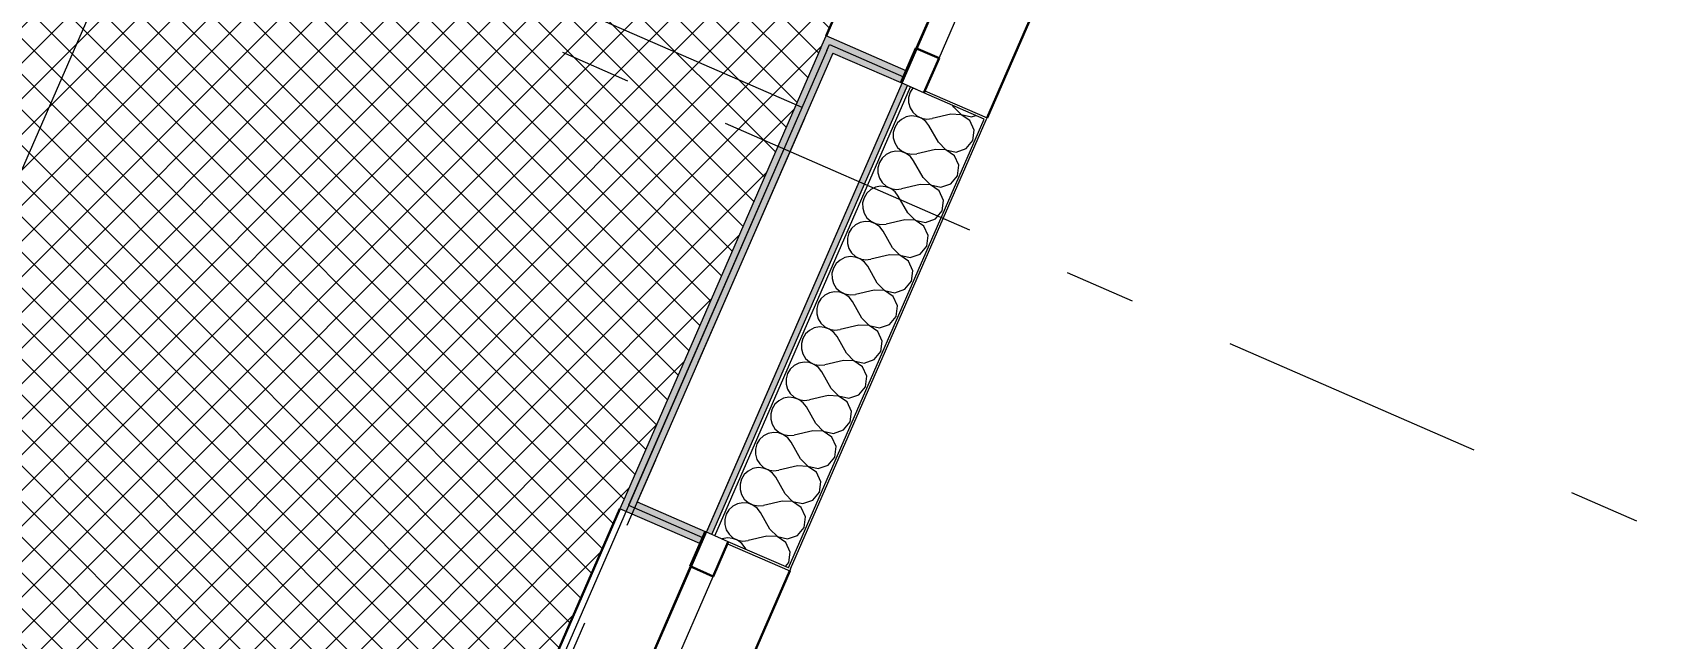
# Model space of a CAD drawing. Header units: millimetres. Extents: x -50172 to 258853, y -59787 to 25069.
# Drawn here: x 66996 to 70250, y -21001 to -19798 of the extents above; entities that cross this region are included whole.
import ezdxf
from ezdxf.enums import TextEntityAlignment as Align

# ---------------------------------------------------------------- set-up
doc = ezdxf.new("R2010")
doc.units = ezdxf.units.MM
doc.header["$MEASUREMENT"] = 0
doc.linetypes.add('Double Dashed', pattern=[1093.611073, 529.166651, -211.666656, 141.111112, -211.666656])
for name, color, linetype in [('A-15-MG_Structural_Grid', 7, 'Continuous'), ('New_A-05-M_Gross_Int_Circulation', 7, 'Continuous'), ('New_A-15-MG_Structural_Grid', 7, 'Continuous'), ('New_A-25-M_Wall_Ext', 7, 'Continuous'), ('New_A-95-D_Dim_Grid.Dim', 7, 'Continuous'), ('New_ArchiCAD Windows', 7, 'Continuous')]:
    doc.layers.add(name, color=color, linetype=linetype)
for name, color, linetype, lineweight, true_color in [('A-15-MG_Structural_Grid_Pen_No__163', 7, 'Continuous', 0, 0x750077), ('A-25-M_Wall_Int_Pen_No__102', 7, 'Continuous', 15, 0xcccccc), ('New_A-05-M_Gross_Int_Circulation_Pen_No__74', 7, 'Continuous', 20, 0x606060), ('New_A-25-M_Wall_Ext_Pen_No__107', 7, 'Continuous', 15, 0xa6a6a6), ('New_A-25-M_Wall_Ext_Pen_No__147', 7, 'Continuous', 0, 0x606060), ('New_A-95-M-SFS_Edge_Pen_No__252', 7, 'Continuous', 13, 0xe8e8e8), ('New_ArchiCAD Windows_Pen_No__23', 7, 'Continuous', 30, 0x2a2a2a), ('New_ArchiCAD Windows_Pen_No__43', 7, 'Continuous', 30, 0x444444)]:
    doc.layers.add(name, color=color, linetype=linetype, lineweight=lineweight, true_color=true_color)
for name, color, linetype, lineweight in [('New_A-15-MG_Structural_Grid_Pen_No__4', 7, 'Continuous', 20), ('New_A-25-M_Wall_Ext_Pen_No__1', 7, 'Continuous', 13), ('New_A-95-D_Dim_Grid.Dim_Pen_No__4', 7, 'Continuous', 20), ('New_ArchiCAD Windows_Pen_No__1', 7, 'Continuous', 13), ('New_ArchiCAD Windows_Pen_No__83', 8, 'Continuous', 20), ('New_ArchiCAD Zone Stamps_Pen_No__9', 7, 'Continuous', 13)]:
    doc.layers.add(name, color=color, linetype=linetype, lineweight=lineweight)
doc.styles.add('GENERATED_STYLE_1', font='')
doc.styles.add('GENERATED_STYLE_3', font='')
doc.styles.add('GENERATED_STYLE_4', font='')
doc.styles.get('GENERATED_STYLE_1').set_extended_font_data('Arial', bold=True)
doc.styles.get('GENERATED_STYLE_3').set_extended_font_data('Arial')
doc.styles.get('GENERATED_STYLE_4').set_extended_font_data('Swis721 BT')
doc.dimstyles.new('GENERATED_STYLE__3', dxfattribs={"dimtxt": 300, "dimasz": 95, "dimexe": 0.18, "dimexo": 0, "dimgap": 0.09, "dimtad": 1, "dimdec": 0, "dimzin": 0, "dimdsep": 46, "dimtxsty": 'GENERATED_STYLE_4', "dimblk": 'ARROWHEAD_2', "dimblk1": 'ARROWHEAD_2', "dimblk2": 'ARROWHEAD_2', "dimcen": 0.09, "dimclrd": 7, "dimclre": 7, "dimclrt": 7, "dimadec": 0, "dimazin": 0, "dimtfac": 1, "dimtdec": 4, "dimtmove": 0, "dimatfit": 3, "dimfxl": 1, "dimtolj": 1, "dimtzin": 0, "dimarcsym": 0})
pattern_1 = [(0, (0, 0), (0, 173.2051), [0, -100]), (0, (50, 86.6), (0, 173.2051), [0, -100])]

# ---------------------------------------------------------------- blocks, each defined once
blk = doc.blocks.new('Lobby_INB 1265_6_1', base_point=(65225.3, -20371.6))
at = {"layer": 'New_A-05-M_Gross_Int_Circulation_Pen_No__74', "linetype": 'Continuous'}
for p, q in [((67267.1, -19398.1), (66907.3, -20223.2)), ((68525.1, -19946.7), (67267.1, -19398.1)), ((67727.2, -21776.7), (68525.1, -19946.7))]:
    blk.add_line(p, q, dxfattribs=at)
at = {"layer": 'New_ArchiCAD Zone Stamps_Pen_No__9'}
for tag, height, style, p in [('ROOM_NAME', 250, 'GENERATED_STYLE_1', (64986, -19070.8)), ('zoneNameLine2', 250, 'GENERATED_STYLE_1', (64797.5, -19502.9)), ('ROOM_NUMBER', 200, 'GENERATED_STYLE_3', (64609.1, -19923.6)), ('measuredAreaCode', 200, 'GENERATED_STYLE_3', (64452.1, -20283.7)), ('DUMMY_649', 200, 'GENERATED_STYLE_3', (64759.5, -20417.8)), ('DUMMY_650', 200, 'GENERATED_STYLE_3', (65109, -20570.2)), ('DUMMY_651', 133.3, 'GENERATED_STYLE_3', (65388.3, -20676.7))]:
    blk.add_attdef(tag, text='', height=height, rotation=336.4404, dxfattribs=dict(at, style=style)).set_placement(p, align=Align.TOP_LEFT)
blk = doc.blocks.new('*X205')
at = {"layer": 'New_A-25-M_Wall_Ext_Pen_No__107', "linetype": 'Continuous'}
for p, q in [((68744.8, -19907.6), (68739.4, -19916.4)), ((68739.4, -19916.4), (68736.6, -19926.5)), ((68736.6, -19926.5), (68736.6, -19937)), ((68736.6, -19937), (68739.5, -19947.1)), ((68739.5, -19947.1), (68745.1, -19956.1)), ((68826.3, -19946), (68824.1, -19942.2)), ((68826.3, -19946), (68841.1, -19960.6)), ((68714.5, -19977.3), (68709, -19986.2)), ((68722.2, -19970.2), (68714.5, -19977.3)), ((68731.6, -19965.4), (68722.2, -19970.2)), ((68741.9, -19963.4), (68731.6, -19965.4)), ((68752.4, -19964.3), (68741.9, -19963.4)), ((68745.1, -19956.1), (68752.9, -19963.1)), ((68762.2, -19968.1), (68752.4, -19964.3)), ((68752.9, -19963.1), (68762.3, -19967.8)), ((68770.6, -19974.3), (68762.2, -19968.1)), ((68762.3, -19967.8), (68772.6, -19969.7)), ((68777, -19982.7), (68770.6, -19974.3)), ((68772.6, -19969.7), (68783.1, -19968.7)), ((68820.2, -19959.9), (68783.1, -19968.7)), ((68841, -19960.9), (68820.2, -19959.9)), ((68858.2, -19972.6), (68841, -19960.9)), ((68841.1, -19960.6), (68861.4, -19965.2)), ((68866.7, -19991.6), (68858.2, -19972.6)), ((68861.4, -19965.2), (68870.1, -19962.2)), ((68709, -19986.2), (68706.1, -19996.4)), ((68706.1, -19996.4), (68706.2, -20006.9)), ((68706.2, -20006.9), (68709.1, -20017)), ((68795.8, -20015.8), (68777, -19982.7)), ((68850.7, -20028.3), (68863.9, -20012.2)), ((68863.9, -20012.2), (68866.7, -19991.6)), ((68691.7, -20040), (68684, -20047.1)), ((68701.1, -20035.3), (68691.7, -20040)), ((68711.4, -20033.3), (68701.1, -20035.3)), ((68709.1, -20017), (68714.7, -20025.9)), ((68721.9, -20034.2), (68711.4, -20033.3)), ((68714.7, -20025.9), (68722.4, -20033)), ((68731.7, -20037.9), (68721.9, -20034.2)), ((68722.4, -20033), (68731.9, -20037.6)), ((68740.2, -20044.2), (68731.7, -20037.9)), ((68731.9, -20037.6), (68742.2, -20039.5)), ((68746.6, -20052.5), (68740.2, -20044.2)), ((68742.2, -20039.5), (68752.7, -20038.5)), ((68789.7, -20029.8), (68752.7, -20038.5)), ((68810.5, -20030.7), (68789.7, -20029.8)), ((68795.8, -20015.8), (68810.7, -20030.4)), ((68827.7, -20042.4), (68810.5, -20030.7)), ((68810.7, -20030.4), (68831, -20035.1)), ((68836.2, -20061.4), (68827.7, -20042.4)), ((68831, -20035.1), (68850.7, -20028.3)), ((68678.5, -20056.1), (68675.7, -20066.2)), ((68675.7, -20066.2), (68675.7, -20076.7)), ((68675.7, -20076.7), (68678.6, -20086.8)), ((68684, -20047.1), (68678.5, -20056.1)), ((68765.4, -20085.6), (68746.6, -20052.5)), ((68833.4, -20082.1), (68836.2, -20061.4)), ((68661.3, -20109.8), (68653.5, -20117)), ((68670.7, -20105.1), (68661.3, -20109.8)), ((68681, -20103.1), (68670.7, -20105.1)), ((68678.6, -20086.8), (68684.2, -20095.7)), ((68691.5, -20104), (68681, -20103.1)), ((68684.2, -20095.7), (68692, -20102.8)), ((68701.3, -20107.7), (68691.5, -20104)), ((68692, -20102.8), (68701.4, -20107.5)), ((68709.7, -20114), (68701.3, -20107.7)), ((68701.4, -20107.5), (68711.7, -20109.4)), ((68711.7, -20109.4), (68722.2, -20108.4)), ((68759.3, -20099.6), (68722.2, -20108.4)), ((68780.1, -20100.5), (68759.3, -20099.6)), ((68765.4, -20085.6), (68780.2, -20100.3)), ((68797.3, -20112.3), (68780.1, -20100.5)), ((68780.2, -20100.3), (68800.5, -20104.9)), ((68800.5, -20104.9), (68820.2, -20098.2)), ((68820.2, -20098.2), (68833.4, -20082.1)), ((68648.1, -20125.9), (68645.2, -20136)), ((68645.2, -20136), (68645.3, -20146.6)), ((68653.5, -20117), (68648.1, -20125.9)), ((68716.1, -20122.4), (68709.7, -20114)), ((68734.9, -20155.5), (68716.1, -20122.4)), ((68805.8, -20131.3), (68797.3, -20112.3)), ((68803, -20151.9), (68805.8, -20131.3)), ((68640.2, -20174.9), (68630.8, -20179.7)), ((68650.5, -20173), (68640.2, -20174.9)), ((68645.3, -20146.6), (68648.2, -20156.7)), ((68648.2, -20156.7), (68653.7, -20165.6)), ((68661, -20173.9), (68650.5, -20173)), ((68653.7, -20165.6), (68661.5, -20172.6)), ((68670.8, -20177.6), (68661, -20173.9)), ((68661.5, -20172.6), (68671, -20177.3)), ((68728.8, -20169.5), (68691.7, -20178.2)), ((68749.6, -20170.4), (68728.8, -20169.5)), ((68734.9, -20155.5), (68749.7, -20170.1)), ((68766.8, -20182.1), (68749.6, -20170.4)), ((68749.7, -20170.1), (68770, -20174.7)), ((68770, -20174.7), (68789.7, -20168)), ((68789.7, -20168), (68803, -20151.9)), ((68617.6, -20195.8), (68614.8, -20205.9)), ((68614.8, -20205.9), (68614.8, -20216.4)), ((68623.1, -20186.8), (68617.6, -20195.8)), ((68630.8, -20179.7), (68623.1, -20186.8)), ((68679.3, -20183.9), (68670.8, -20177.6)), ((68671, -20177.3), (68681.3, -20179.2)), ((68685.7, -20192.2), (68679.3, -20183.9)), ((68681.3, -20179.2), (68691.7, -20178.2)), ((68704.5, -20225.3), (68685.7, -20192.2)), ((68775.3, -20201.1), (68766.8, -20182.1)), ((68772.5, -20221.8), (68775.3, -20201.1)), ((68614.8, -20216.4), (68617.7, -20226.5)), ((68617.7, -20226.5), (68623.3, -20235.4)), ((68623.3, -20235.4), (68631.1, -20242.5)), ((68698.4, -20239.3), (68661.3, -20248.1)), ((68719.2, -20240.2), (68698.4, -20239.3)), ((68704.5, -20225.3), (68719.3, -20239.9)), ((68719.3, -20239.9), (68739.6, -20244.6)), ((68739.6, -20244.6), (68759.3, -20237.8)), ((68759.3, -20237.8), (68772.5, -20221.8)), ((68587.2, -20265.6), (68584.3, -20275.7)), ((68592.6, -20256.6), (68587.2, -20265.6)), ((68600.4, -20249.5), (68592.6, -20256.6)), ((68609.8, -20244.8), (68600.4, -20249.5)), ((68620.1, -20242.8), (68609.8, -20244.8)), ((68630.5, -20243.7), (68620.1, -20242.8)), ((68640.4, -20247.4), (68630.5, -20243.7)), ((68631.1, -20242.5), (68640.5, -20247.1)), ((68648.8, -20253.7), (68640.4, -20247.4)), ((68640.5, -20247.1), (68650.8, -20249.1)), ((68655.2, -20262), (68648.8, -20253.7)), ((68650.8, -20249.1), (68661.3, -20248.1)), ((68674, -20295.2), (68655.2, -20262)), ((68736.4, -20251.9), (68719.2, -20240.2)), ((68744.8, -20271), (68736.4, -20251.9)), ((68742.1, -20291.6), (68744.8, -20271)), ((68584.3, -20275.7), (68584.4, -20286.2)), ((68584.4, -20286.2), (68587.3, -20296.3)), ((68587.3, -20296.3), (68592.8, -20305.3)), ((68674, -20295.2), (68688.8, -20309.8)), ((68728.8, -20307.7), (68742.1, -20291.6)), ((68556.7, -20335.4), (68553.9, -20345.6)), ((68562.2, -20326.5), (68556.7, -20335.4)), ((68569.9, -20319.4), (68562.2, -20326.5)), ((68579.3, -20314.6), (68569.9, -20319.4)), ((68589.6, -20312.6), (68579.3, -20314.6)), ((68600.1, -20313.5), (68589.6, -20312.6)), ((68592.8, -20305.3), (68600.6, -20312.3)), ((68609.9, -20317.3), (68600.1, -20313.5)), ((68600.6, -20312.3), (68610, -20317)), ((68618.4, -20323.5), (68609.9, -20317.3)), ((68610, -20317), (68620.4, -20318.9)), ((68624.8, -20331.9), (68618.4, -20323.5)), ((68620.4, -20318.9), (68630.8, -20317.9)), ((68643.6, -20365), (68624.8, -20331.9)), ((68667.9, -20309.1), (68630.8, -20317.9)), ((68688.7, -20310.1), (68667.9, -20309.1)), ((68705.9, -20321.8), (68688.7, -20310.1)), ((68688.8, -20309.8), (68709.1, -20314.4)), ((68714.4, -20340.8), (68705.9, -20321.8)), ((68709.1, -20314.4), (68728.8, -20307.7)), ((68553.9, -20345.6), (68553.9, -20356.1)), ((68553.9, -20356.1), (68556.8, -20366.2)), ((68556.8, -20366.2), (68562.4, -20375.1)), ((68643.6, -20365), (68658.4, -20379.6)), ((68698.4, -20377.5), (68711.6, -20361.4)), ((68711.6, -20361.4), (68714.4, -20340.8)), ((68531.7, -20396.3), (68526.2, -20405.3)), ((68539.5, -20389.2), (68531.7, -20396.3)), ((68548.8, -20384.5), (68539.5, -20389.2)), ((68559.2, -20382.5), (68548.8, -20384.5)), ((68569.6, -20383.4), (68559.2, -20382.5)), ((68562.4, -20375.1), (68570.2, -20382.2)), ((68579.5, -20387.1), (68569.6, -20383.4)), ((68570.2, -20382.2), (68579.6, -20386.8)), ((68587.9, -20393.4), (68579.5, -20387.1)), ((68579.6, -20386.8), (68589.9, -20388.7)), ((68594.3, -20401.7), (68587.9, -20393.4)), ((68589.9, -20388.7), (68600.4, -20387.7)), ((68613.1, -20434.8), (68594.3, -20401.7)), ((68637.5, -20379), (68600.4, -20387.7)), ((68658.3, -20379.9), (68637.5, -20379)), ((68675.5, -20391.6), (68658.3, -20379.9)), ((68658.4, -20379.6), (68678.7, -20384.2)), ((68683.9, -20410.6), (68675.5, -20391.6)), ((68678.7, -20384.2), (68698.4, -20377.5)), ((68526.2, -20405.3), (68523.4, -20415.4)), ((68523.4, -20415.4), (68523.5, -20425.9)), ((68523.5, -20425.9), (68526.4, -20436)), ((68613.1, -20434.8), (68627.9, -20449.5)), ((68667.9, -20447.4), (68681.2, -20431.3)), ((68681.2, -20431.3), (68683.9, -20410.6)), ((68501.3, -20466.2), (68495.8, -20475.1)), ((68509, -20459), (68501.3, -20466.2)), ((68518.4, -20454.3), (68509, -20459)), ((68528.7, -20452.3), (68518.4, -20454.3)), ((68526.4, -20436), (68531.9, -20444.9)), ((68539.2, -20453.2), (68528.7, -20452.3)), ((68531.9, -20444.9), (68539.7, -20452)), ((68549, -20456.9), (68539.2, -20453.2)), ((68539.7, -20452), (68549.1, -20456.7)), ((68557.4, -20463.2), (68549, -20456.9)), ((68549.1, -20456.7), (68559.5, -20458.6)), ((68563.8, -20471.6), (68557.4, -20463.2)), ((68559.5, -20458.6), (68569.9, -20457.6)), ((68607, -20448.8), (68569.9, -20457.6)), ((68627.8, -20449.7), (68607, -20448.8)), ((68645, -20461.5), (68627.8, -20449.7)), ((68627.9, -20449.5), (68648.2, -20454.1)), ((68653.5, -20480.5), (68645, -20461.5)), ((68648.2, -20454.1), (68667.9, -20447.4)), ((68495.8, -20475.1), (68493, -20485.2)), ((68493, -20485.2), (68493, -20495.8)), ((68493, -20495.8), (68495.9, -20505.9)), ((68582.6, -20504.7), (68563.8, -20471.6)), ((68650.7, -20501.1), (68653.5, -20480.5)), ((68478.6, -20528.9), (68470.8, -20536)), ((68487.9, -20524.1), (68478.6, -20528.9)), ((68498.3, -20522.1), (68487.9, -20524.1)), ((68495.9, -20505.9), (68501.5, -20514.8)), ((68508.7, -20523.1), (68498.3, -20522.1)), ((68501.5, -20514.8), (68509.3, -20521.8)), ((68518.6, -20526.8), (68508.7, -20523.1)), ((68509.3, -20521.8), (68518.7, -20526.5)), ((68527, -20533.1), (68518.6, -20526.8)), ((68518.7, -20526.5), (68529, -20528.4)), ((68529, -20528.4), (68539.5, -20527.4)), ((68576.6, -20518.7), (68539.5, -20527.4)), ((68597.4, -20519.6), (68576.6, -20518.7)), ((68582.6, -20504.7), (68597.5, -20519.3)), ((68614.6, -20531.3), (68597.4, -20519.6)), ((68597.5, -20519.3), (68617.8, -20523.9)), ((68623, -20550.3), (68614.6, -20531.3)), ((68617.8, -20523.9), (68637.5, -20517.2)), ((68637.5, -20517.2), (68650.7, -20501.1)), ((68465.3, -20545), (68462.5, -20555.1)), ((68462.5, -20555.1), (68462.5, -20565.6)), ((68470.8, -20536), (68465.3, -20545)), ((68533.4, -20541.4), (68527, -20533.1)), ((68552.2, -20574.5), (68533.4, -20541.4)), ((68620.2, -20571), (68623, -20550.3)), ((68457.5, -20594), (68448.1, -20598.7)), ((68467.8, -20592), (68457.5, -20594)), ((68462.5, -20565.6), (68465.5, -20575.7)), ((68465.5, -20575.7), (68471, -20584.6)), ((68478.3, -20592.9), (68467.8, -20592)), ((68471, -20584.6), (68478.8, -20591.7)), ((68488.1, -20596.6), (68478.3, -20592.9)), ((68478.8, -20591.7), (68488.2, -20596.3)), ((68496.5, -20602.9), (68488.1, -20596.6)), ((68488.2, -20596.3), (68498.6, -20598.2)), ((68498.6, -20598.2), (68509, -20597.3)), ((68546.1, -20588.5), (68509, -20597.3)), ((68566.9, -20589.4), (68546.1, -20588.5)), ((68552.2, -20574.5), (68567, -20589.1)), ((68584.1, -20601.1), (68566.9, -20589.4)), ((68567, -20589.1), (68587.3, -20593.8)), ((68587.3, -20593.8), (68607, -20587)), ((68607, -20587), (68620.2, -20571)), ((68434.9, -20614.8), (68432.1, -20624.9)), ((68432.1, -20624.9), (68432.1, -20635.4)), ((68440.4, -20605.8), (68434.9, -20614.8)), ((68448.1, -20598.7), (68440.4, -20605.8)), ((68502.9, -20611.2), (68496.5, -20602.9)), ((68521.7, -20644.4), (68502.9, -20611.2)), ((68592.6, -20620.2), (68584.1, -20601.1)), ((68589.8, -20640.8), (68592.6, -20620.2)), ((68437.4, -20661.8), (68427, -20663.8)), ((68432.1, -20635.4), (68435, -20645.5)), ((68435, -20645.5), (68440.6, -20654.5)), ((68447.8, -20662.7), (68437.4, -20661.8)), ((68440.6, -20654.5), (68448.4, -20661.5)), ((68457.7, -20666.5), (68447.8, -20662.7)), ((68448.4, -20661.5), (68457.8, -20666.2)), ((68515.6, -20658.3), (68478.6, -20667.1)), ((68536.4, -20659.3), (68515.6, -20658.3)), ((68521.7, -20644.4), (68536.6, -20659)), ((68553.7, -20671), (68536.4, -20659.3)), ((68536.6, -20659), (68556.9, -20663.6)), ((68556.9, -20663.6), (68576.6, -20656.9)), ((68576.6, -20656.9), (68589.8, -20640.8)), ((68404.4, -20684.6), (68401.6, -20694.8)), ((68401.6, -20694.8), (68401.6, -20705.3)), ((68409.9, -20675.7), (68404.4, -20684.6)), ((68417.7, -20668.6), (68409.9, -20675.7)), ((68427, -20663.8), (68417.7, -20668.6)), ((68466.1, -20672.7), (68457.7, -20666.5)), ((68457.8, -20666.2), (68468.1, -20668.1)), ((68472.5, -20681.1), (68466.1, -20672.7)), ((68468.1, -20668.1), (68478.6, -20667.1)), ((68491.3, -20714.2), (68472.5, -20681.1)), ((68562.1, -20690), (68553.7, -20671)), ((68559.3, -20710.6), (68562.1, -20690)), ((68401.6, -20705.3), (68404.6, -20715.4)), ((68404.6, -20715.4), (68410.1, -20724.3)), ((68410.1, -20724.3), (68417.9, -20731.4)), ((68485.2, -20728.2), (68448.1, -20736.9)), ((68506, -20729.1), (68485.2, -20728.2)), ((68491.3, -20714.2), (68506.1, -20728.8)), ((68526.4, -20733.4), (68546.1, -20726.7)), ((68546.1, -20726.7), (68559.3, -20710.6)), ((68374, -20754.5), (68371.1, -20764.6)), ((68379.5, -20745.5), (68374, -20754.5)), ((68387.2, -20738.4), (68379.5, -20745.5)), ((68396.6, -20733.7), (68387.2, -20738.4)), ((68406.9, -20731.7), (68396.6, -20733.7)), ((68417.4, -20732.6), (68406.9, -20731.7)), ((68427.2, -20736.3), (68417.4, -20732.6)), ((68417.9, -20731.4), (68427.3, -20736)), ((68435.6, -20742.6), (68427.2, -20736.3)), ((68427.3, -20736), (68437.7, -20737.9)), ((68442, -20750.9), (68435.6, -20742.6)), ((68437.7, -20737.9), (68448.1, -20736.9)), ((68460.8, -20784), (68442, -20750.9)), ((68523.2, -20740.8), (68506, -20729.1)), ((68506.1, -20728.8), (68526.4, -20733.4)), ((68531.7, -20759.8), (68523.2, -20740.8)), ((68528.9, -20780.5), (68531.7, -20759.8)), ((68371.1, -20764.6), (68371.2, -20775.1)), ((68371.2, -20775.1), (68374.1, -20785.2)), ((68374.1, -20785.2), (68379.7, -20794.1)), ((68460.8, -20784), (68475.7, -20798.7)), ((68515.7, -20796.6), (68528.9, -20780.5)), ((68366.1, -20803.5), (68365.9, -20803.6)), ((68376.4, -20801.5), (68366.1, -20803.5)), ((68386.9, -20802.4), (68376.4, -20801.5)), ((68379.7, -20794.1), (68387.4, -20801.2)), ((68396.7, -20806.1), (68386.9, -20802.4)), ((68387.4, -20801.2), (68396.9, -20805.9)), ((68405.2, -20812.4), (68396.7, -20806.1)), ((68396.9, -20805.9), (68407.2, -20807.8)), ((68411.6, -20820.8), (68405.2, -20812.4)), ((68407.2, -20807.8), (68417.7, -20806.8)), ((68413.6, -20824.4), (68411.6, -20820.8)), ((68454.7, -20798), (68417.7, -20806.8)), ((68475.5, -20798.9), (68454.7, -20798)), ((68492.7, -20810.7), (68475.5, -20798.9)), ((68475.7, -20798.7), (68496, -20803.3)), ((68501.2, -20829.7), (68492.7, -20810.7)), ((68496, -20803.3), (68515.7, -20796.6)), ((68491.7, -20858.5), (68498.4, -20850.3)), ((68498.4, -20850.3), (68501.2, -20829.7))]:
    blk.add_line(p, q, dxfattribs=at)
blk = doc.blocks.new('Double Window 19')
at = {"layer": 'New_ArchiCAD Windows_Pen_No__1', "linetype": 'Continuous'}
for p, q in [((-1411.5, 0), (-1411.5, -29.5)), ((1411.5, 0), (1411.5, -29.5)), ((-1411.5, -29.5), (-1411.5, -35.5)), ((1411.5, -29.5), (1411.5, -35.5)), ((-1411.5, -35.5), (-1411.5, -47.5)), ((-1411.5, -47.5), (-1411.5, -50)), ((1411.5, -35.5), (1411.5, -47.5)), ((1411.5, -47.5), (1411.5, -50))]:
    blk.add_line(p, q, dxfattribs=at)
at = {"layer": 'New_ArchiCAD Windows_Pen_No__23', "linetype": 'Continuous'}
for p, q in [((-1407, 135), (1407, 135)), ((-1385.5, -223.5), (1385.5, -223.5))]:
    blk.add_line(p, q, dxfattribs=at)
at = {"layer": 'New_ArchiCAD Windows_Pen_No__43', "linetype": 'Continuous'}
for p, q in [((-1411.5, 0), (-1336.5, 0)), ((-1336.5, 0), (-1336.5, -50)), ((-763.5, -50), (-763.5, 0)), ((-763.5, 0), (-688.5, 0)), ((-688.5, 0), (-638.5, 0)), ((-638.5, 0), (-638.5, -50)), ((1361.5, -50), (1361.5, 0)), ((1361.5, 0), (1411.5, 0)), ((-1336.5, -50), (-1411.5, -50)), ((-688.5, -50), (-763.5, -50)), ((-638.5, -50), (-688.5, -50)), ((1411.5, -50), (1361.5, -50))]:
    blk.add_line(p, q, dxfattribs=at)
at = {"layer": 'New_ArchiCAD Windows_Pen_No__83', "linetype": 'Continuous'}
for p, q in [((-1336.5, 0), (-763.5, 0)), ((-638.5, 0), (1361.5, 0)), ((-763.5, -50), (-1336.5, -50)), ((1361.5, -50), (-638.5, -50))]:
    blk.add_line(p, q, dxfattribs=at)
blk = doc.blocks.new('Window 19_4')
at = {"layer": 'New_ArchiCAD Windows_Pen_No__1', "linetype": 'Continuous'}
for p, q in [((-480, 0), (-480, -29.5)), ((480, 0), (480, -29.5)), ((-480, -29.5), (-480, -35.5)), ((480, -29.5), (480, -35.5)), ((-480, -35.5), (-480, -47.5)), ((-480, -47.5), (-480, -50)), ((480, -35.5), (480, -47.5)), ((480, -47.5), (480, -50))]:
    blk.add_line(p, q, dxfattribs=at)
at = {"layer": 'New_ArchiCAD Windows_Pen_No__23', "linetype": 'Continuous'}
for p, q in [((-475.5, 135), (475.5, 135)), ((-454, -223.5), (454, -223.5))]:
    blk.add_line(p, q, dxfattribs=at)
at = {"layer": 'New_ArchiCAD Windows_Pen_No__43', "linetype": 'Continuous'}
for p, q in [((-480, 0), (-405, 0)), ((-405, 0), (-405, -50)), ((405, -50), (405, 0)), ((405, 0), (480, 0)), ((-405, -50), (-480, -50)), ((480, -50), (405, -50))]:
    blk.add_line(p, q, dxfattribs=at)
at = {"layer": 'New_ArchiCAD Windows_Pen_No__83', "linetype": 'Continuous'}
for p, q in [((-405, 0), (405, 0)), ((405, -50), (-405, -50))]:
    blk.add_line(p, q, dxfattribs=at)
blk = doc.blocks.new('Wall_29_1', base_point=(67437.2, -23304.8))
at = {"layer": 'New_A-25-M_Wall_Ext', "linetype": 'Continuous', "lineweight": 0, "true_color": 0x000000}
h = blk.add_hatch(dxfattribs=at)
h.set_pattern_fill('Plaster_0001', color=178, style=0, pattern_type=2)
h.set_pattern_definition(pattern_1)
h.paths.add_polyline_path([(68892.6, -19967.1), (68768.9, -19913.2), (68767.1, -19917.3), (68886.7, -19969.5), (68890.8, -19971.3)])
h = blk.add_hatch(dxfattribs=at)
h.set_pattern_fill('Plaster_0001', color=178, style=0, pattern_type=2)
h.set_pattern_definition(pattern_1)
h.paths.add_polyline_path([(68497.9, -20861.1), (68502, -20862.9), (68890.8, -19971.3), (68886.7, -19969.5)])
h = blk.add_hatch(dxfattribs=at)
h.set_pattern_fill('Plaster_0001', color=178, style=0, pattern_type=2)
h.set_pattern_definition(pattern_1)
h.paths.add_polyline_path([(68502, -20862.9), (68497.9, -20861.1), (68378.2, -20809), (68376.4, -20813.1), (68500.2, -20867.1)])
at = {"layer": 'New_A-25-M_Wall_Ext_Pen_No__107', "linetype": 'Continuous'}
for points in [[(68562.2, -19828), (68574.1, -19833.2), (68579.3, -19821.2), (68726.4, -19885.4), (68731.6, -19873.5), (68572.6, -19804.1)], [(68173.4, -20719.6), (68185.3, -20724.8), (68574.1, -19833.2), (68562.2, -19828)], [(68574.1, -19833.2), (68185.3, -20724.8), (68197.2, -20730), (68586, -19838.4)], [(68574.1, -19833.2), (68586, -19838.4), (68721.2, -19897.3), (68726.4, -19885.4), (68579.3, -19821.2)], [(68163, -20743.5), (68322, -20812.8), (68327.2, -20800.9), (68180.1, -20736.7), (68185.3, -20724.8), (68173.4, -20719.6)], [(68180.1, -20736.7), (68327.2, -20800.9), (68332.4, -20789), (68197.2, -20730), (68185.3, -20724.8)]]:
    blk.add_hatch(color=256, dxfattribs=at).paths.add_polyline_path(points)
at = {"layer": 'New_A-25-M_Wall_Ext_Pen_No__147', "linetype": 'Continuous'}
blk.add_hatch(color=256, dxfattribs=at).paths.add_polyline_path([(68723.5, -19898.3), (68334.7, -20790), (68345.7, -20794.8), (68734.5, -19903.1)])
at = {"layer": 'New_A-25-M_Wall_Ext_Pen_No__1', "linetype": 'Continuous'}
for p, q in [((68562.2, -19828), (68572.6, -19804.1)), ((68731.6, -19873.5), (68572.6, -19804.1)), ((68574.1, -19833.2), (68185.3, -20724.8)), ((68586, -19838.4), (68197.2, -20730)), ((68574.1, -19833.2), (68579.3, -19821.2)), ((68579.3, -19821.2), (68726.4, -19885.4)), ((68586, -19838.4), (68721.2, -19897.3)), ((68726.4, -19885.4), (68731.6, -19873.5)), ((68334.7, -20790), (68723.5, -19898.3)), ((68345.7, -20794.8), (68734.5, -19903.1)), ((68351.2, -20797.2), (68740, -19905.5)), ((68721.2, -19897.3), (68726.4, -19885.4)), ((68723.5, -19898.3), (68721.2, -19897.3)), ((68734.5, -19903.1), (68723.5, -19898.3)), ((68740, -19905.5), (68734.5, -19903.1)), ((68767.1, -19917.3), (68740, -19905.5)), ((68767.1, -19917.3), (68768.9, -19913.2)), ((68768.9, -19913.2), (68892.6, -19967.1)), ((68886.7, -19969.5), (68767.1, -19917.3)), ((68497.9, -20861.1), (68886.7, -19969.5)), ((68890.8, -19971.3), (68892.6, -19967.1)), ((68173.4, -20719.6), (68163, -20743.5)), ((68185.3, -20724.8), (68180.1, -20736.7)), ((68322, -20812.8), (68163, -20743.5)), ((68180.1, -20736.7), (68327.2, -20800.9)), ((68197.2, -20730), (68332.4, -20789)), ((68332.4, -20789), (68327.2, -20800.9)), ((68334.7, -20790), (68332.4, -20789)), ((68345.7, -20794.8), (68334.7, -20790)), ((68327.2, -20800.9), (68322, -20812.8)), ((68351.2, -20797.2), (68345.7, -20794.8)), ((68378.2, -20809), (68351.2, -20797.2)), ((68378.2, -20809), (68376.4, -20813.1)), ((68376.4, -20813.1), (68500.2, -20867.1)), ((68497.9, -20861.1), (68378.2, -20809)), ((68502, -20862.9), (68500.2, -20867.1))]:
    blk.add_line(p, q, dxfattribs=at)
at = {"layer": 'New_A-25-M_Wall_Ext_Pen_No__1', "linetype": 'Continuous', "flags": 128}
for points in [[(68562.2, -19828), (68173.4, -20719.6)], [(68502, -20862.9), (68890.8, -19971.3)]]:
    blk.add_lwpolyline(points, dxfattribs=at)
at = {"layer": 'New_A-25-M_Wall_Ext', "color": 250, "lineweight": 50, "true_color": 0x2a2a2a}
blk.add_blockref('*X205', (0, 0), dxfattribs=at)
at = {"layer": 'New_ArchiCAD Windows', "color": 251, "linetype": 'Continuous', "lineweight": 20, "true_color": 0x606060, "xscale": -1, "zscale": 1000, "rotation": 246.440414640073}
for name, p in [('Double Window 19', (69331.2, -18623.5)), ('Window 19_4', (68186.4, -21249))]:
    blk.add_blockref(name, p, dxfattribs=at)
blk = doc.blocks.new('Standard grid marker_5')
at = {"layer": 'New_A-15-MG_Structural_Grid_Pen_No__4', "linetype": 'Double Dashed'}
blk.add_line((1000, 0), (29726, 0), dxfattribs=at)
at = {"layer": 'New_A-15-MG_Structural_Grid_Pen_No__4', "style": 'GENERATED_STYLE_4'}
for tag, p in [('AC_MarkerText_1_0', (-500, 36.5)), ('AC_MarkerText_1_1', (31226, 36.5))]:
    blk.add_attdef(tag, text='', height=350, rotation=90, dxfattribs=at).set_placement(p, align=Align.MIDDLE_CENTER)
blk = doc.blocks.new('Standard grid marker_3')
at = {"layer": 'A-15-MG_Structural_Grid_Pen_No__163', "linetype": 'Double Dashed'}
blk.add_line((1000, 0), (74254.8, 0), dxfattribs=at)
at = {"layer": 'A-15-MG_Structural_Grid_Pen_No__163', "style": 'GENERATED_STYLE_4'}
for tag, p in [('AC_MarkerText_1_0', (-500, 43.4)), ('AC_MarkerText_1_1', (75754.8, 43.4))]:
    blk.add_attdef(tag, text='', height=350, rotation=360, dxfattribs=at).set_placement(p, align=Align.MIDDLE_CENTER)
blk = doc.blocks.new('*D285')
at = {"layer": 'New_A-95-D_Dim_Grid.Dim_Pen_No__4', "linetype": 'Continuous'}
for p, q in [((71660.5, -17866.3), (70361.5, -20845.4)), ((70404.3, -20903.5), (70318.6, -20787.4)), ((70275.5, -20808), (70447.4, -20882.9)), ((70361.5, -20845.4), (66864.1, -28866.1)), ((66778.1, -28828.6), (66950, -28903.6)), ((66821.2, -28808), (66907, -28924.1)), ((66864.1, -28866.1), (66839.7, -28922.1))]:
    blk.add_line(p, q, dxfattribs=at)
at = {"layer": 'New_A-95-D_Dim_Grid.Dim_Pen_No__4', "insert": (68346, -25317.5), "char_height": 300, "attachment_point": 7, "rotation": 66.4404, "style": 'GENERATED_STYLE_4'}
blk.add_mtext('\\A1;{\\fSwis721 BT|b0|i0|c0|p34;8,750}', dxfattribs=at)
blk = doc.blocks.new('ARROWHEAD_2')
at = {"color": 0, "linetype": 'Continuous', "lineweight": 0}
for p, q in [((-0.378, -0.655), (0.378, 0.655)), ((0, 0), (-1, 0))]:
    blk.add_line(p, q, dxfattribs=at)

msp = doc.modelspace()

# ---------------------------------------------------------------- hatches: boundary and pattern name
at = {"layer": 'A-25-M_Wall_Int_Pen_No__102', "linetype": 'Continuous'}
h = msp.add_hatch(dxfattribs=at)
h.set_pattern_fill('Grid_5x5_Diagonal_0001', color=256, style=0, pattern_type=2)
h.set_pattern_definition([(45, (0, 0), (-35.35534, 35.35534), []), (135, (0, 0), (35.35534, 35.35534), [])])
h.paths.add_polyline_path([(44768.3, -19356.4), (49530.7, -8434.9), (28562.4, 708.3), (33140, 11206.2), (74273.5, -6730.2), (64933.5, -28149.5)])

# ---------------------------------------------------------------- linework, layer by layer
at = {"layer": 'New_A-95-M-SFS_Edge_Pen_No__252', "linetype": 'Continuous', "flags": 128}
msp.add_lwpolyline([(44708.7, -19493.2), (65035.3, -28356.6), (74551.4, -6533.2), (53816.9, 2508.1)], dxfattribs=at)

# ---------------------------------------------------------------- block references
at = {"layer": 'A-15-MG_Structural_Grid', "color": 8, "linetype": 'Continuous', "lineweight": 15, "zscale": 1000, "rotation": 336.440411583993}
msp.add_blockref('Standard grid marker_3', (2296.2, 8834.4), dxfattribs=at)
at = {"layer": 'New_A-05-M_Gross_Int_Circulation', "linetype": 'Continuous'}
msp.add_blockref('Lobby_INB 1265_6_1', (65225.3, -20371.6), dxfattribs=at)
at = {"layer": 'New_A-15-MG_Structural_Grid', "color": 8, "linetype": 'Continuous', "lineweight": 15, "zscale": 1000, "rotation": 246.4404115839982}
msp.add_blockref('Standard grid marker_5', (75485.9, -4014.8), dxfattribs=at)
at = {"layer": 'New_A-25-M_Wall_Ext', "color": 250, "lineweight": 50, "true_color": 0x2a2a2a}
msp.add_blockref('Wall_29_1', (67437.2, -23304.8), dxfattribs=at)

# ---------------------------------------------------------------- dimensions: what is measured, and where the dimension line sits
at = {"layer": 'New_A-95-D_Dim_Grid.Dim', "linetype": 'Continuous'}
dim = msp.add_linear_dim(base=(66864.1, -28866.1), p1=(70361.5, -20845.4), p2=(66864.1, -28866.1), angle=246.4404, dimstyle='GENERATED_STYLE__3', dxfattribs=at)
dim.commit()
dim.dimension.update_dxf_attribs({"geometry": '*D285', "text_midpoint": (68420.2, -24771.9), "dimtype": 160, "text_rotation": 66.4404})

doc.saveas('drawing.dxf')
